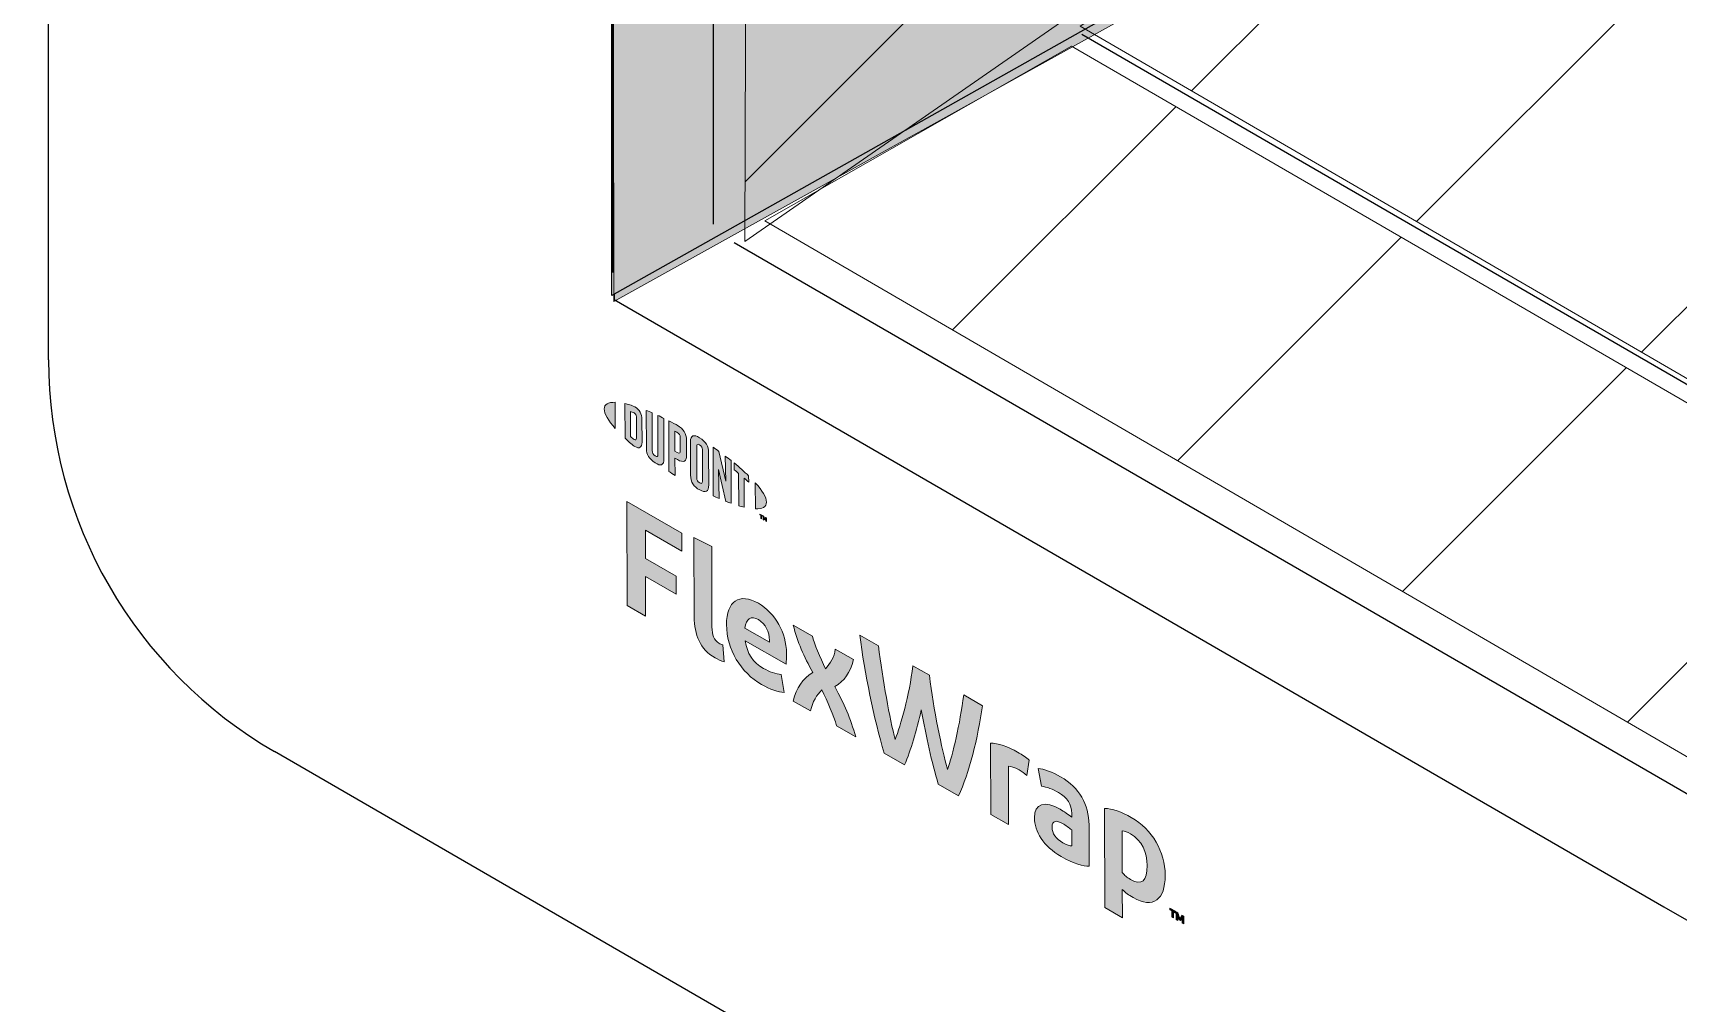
# Model space of a CAD drawing. Extents: x -1279 to 5791, y -3809 to 1769.
# Drawn here: x -690.7 to -625.3, y -2844.6 to -2806 of the extents above; entities that cross this region are included whole.
import ezdxf

# ---------------------------------------------------------------- set-up
doc = ezdxf.new("R2010")
doc.units = 0
doc.header["$MEASUREMENT"] = 0
for name, color, linetype, lineweight in [('G-ANNO-TTLB', 7, 'Continuous', 0), ('Layer 12', 7, 'Continuous', 0), ('TYVEK', 7, 'Continuous', 0)]:
    doc.layers.add(name, color=color, linetype=linetype, lineweight=lineweight)
pattern_1 = [(45, (0, 0), (-7.071067, 7.07107), [])]

# ---------------------------------------------------------------- blocks, each defined once
blk = doc.blocks.new('Block_257')
at = {"layer": 'TYVEK', "true_color": 0x003b71, "transparency": 33554687}
h = blk.add_hatch(color=156, dxfattribs=at)
h.dxf.hatch_style = 2
edge = h.paths.add_edge_path()
edge.add_spline(control_points=[(-667.049, -2828.815), (-667.049, -2828.815), (-667.059, -2824.674), (-667.059, -2824.674), (-667.059, -2824.674), (-664.874, -2825.929), (-664.874, -2825.929), (-664.874, -2825.929), (-664.872, -2826.65), (-664.872, -2826.65), (-664.872, -2826.65), (-666.324, -2825.817), (-666.324, -2825.817), (-666.324, -2825.817), (-666.321, -2826.941), (-666.321, -2826.941), (-666.321, -2826.941), (-665.1, -2827.642), (-665.1, -2827.642), (-665.1, -2827.642), (-665.099, -2828.364), (-665.099, -2828.364), (-665.099, -2828.364), (-666.319, -2827.663), (-666.319, -2827.663), (-666.319, -2827.663), (-666.316, -2829.236), (-666.316, -2829.236), (-666.316, -2829.236), (-667.049, -2828.815), (-667.049, -2828.815)], knot_values=[0, 0, 0, 0, 1, 1, 1, 2, 2, 2, 3, 3, 3, 4, 4, 4, 5, 5, 5, 6, 6, 6, 7, 7, 7, 8, 8, 8, 9, 9, 9, 10, 10, 10, 10], degree=3, periodic=0)
h = blk.add_hatch(color=156, dxfattribs=at)
h.dxf.hatch_style = 2
edge = h.paths.add_edge_path()
edge.add_spline(control_points=[(-663.676, -2829.659), (-663.676, -2829.978), (-663.603, -2830.191), (-663.398, -2830.309), (-663.347, -2830.338), (-663.295, -2830.362), (-663.249, -2830.376), (-663.249, -2830.376), (-663.196, -2831.051), (-663.196, -2831.051), (-663.294, -2831.018), (-663.453, -2830.951), (-663.555, -2830.892), (-664.145, -2830.553), (-664.383, -2829.974), (-664.384, -2829.264), (-664.384, -2829.264), (-664.392, -2826.105), (-664.392, -2826.105), (-664.392, -2826.105), (-663.684, -2826.464), (-663.684, -2826.464), (-663.684, -2826.464), (-663.676, -2829.659), (-663.676, -2829.659)], knot_values=[0, 0, 0, 0, 1, 1, 1, 2, 2, 2, 3, 3, 3, 4, 4, 4, 5, 5, 5, 6, 6, 6, 7, 7, 7, 8, 8, 8, 8], degree=3, periodic=0)
h = blk.add_hatch(color=156, dxfattribs=at)
h.dxf.hatch_style = 2
edge = h.paths.add_edge_path()
edge.add_spline(control_points=[(-662.365, -2829.709), (-662.365, -2829.709), (-661.39, -2830.268), (-661.39, -2830.268), (-661.39, -2830.268), (-661.39, -2830.197), (-661.39, -2830.197), (-661.391, -2829.866), (-661.545, -2829.535), (-661.828, -2829.373), (-662.125, -2829.202), (-662.32, -2829.333), (-662.365, -2829.709)], knot_values=[0, 0, 0, 0, 1, 1, 1, 2, 2, 2, 3, 3, 3, 4, 4, 4, 4], degree=3, periodic=0)
edge = h.paths.add_edge_path()
edge.add_spline(control_points=[(-660.806, -2832.269), (-661.032, -2832.258), (-661.365, -2832.149), (-661.703, -2831.955), (-662.529, -2831.481), (-663.095, -2830.553), (-663.098, -2829.571), (-663.1, -2828.631), (-662.583, -2828.289), (-661.829, -2828.722), (-661.157, -2829.108), (-660.715, -2829.912), (-660.713, -2830.704), (-660.712, -2830.882), (-660.722, -2831.03), (-660.732, -2831.142), (-660.732, -2831.142), (-662.353, -2830.211), (-662.353, -2830.211), (-662.285, -2830.723), (-662.044, -2831.074), (-661.633, -2831.31), (-661.382, -2831.454), (-661.141, -2831.528), (-660.921, -2831.548), (-660.921, -2831.548), (-660.806, -2832.269), (-660.806, -2832.269)], knot_values=[0, 0, 0, 0, 1, 1, 1, 2, 2, 2, 3, 3, 3, 4, 4, 4, 5, 5, 5, 6, 6, 6, 7, 7, 7, 8, 8, 8, 9, 9, 9, 9], degree=3, periodic=0)
h = blk.add_hatch(color=156, dxfattribs=at)
h.dxf.hatch_style = 2
edge = h.paths.add_edge_path()
edge.add_spline(control_points=[(-659.666, -2831.471), (-660.011, -2830.836), (-660.283, -2830.271), (-660.444, -2829.589), (-660.444, -2829.589), (-659.68, -2830.027), (-659.68, -2830.027), (-659.612, -2830.332), (-659.385, -2830.864), (-659.159, -2831.33), (-658.97, -2831.114), (-658.807, -2830.859), (-658.771, -2830.549), (-658.771, -2830.549), (-658.053, -2830.961), (-658.053, -2830.961), (-658.185, -2831.5), (-658.41, -2831.802), (-658.793, -2832.037), (-658.423, -2832.728), (-658.171, -2833.286), (-657.959, -2834.034), (-657.959, -2834.034), (-658.723, -2833.595), (-658.723, -2833.595), (-658.832, -2833.202), (-659.089, -2832.611), (-659.305, -2832.162), (-659.5, -2832.375), (-659.683, -2832.624), (-659.754, -2833.003), (-659.754, -2833.003), (-660.442, -2832.608), (-660.442, -2832.608), (-660.315, -2832.067), (-660.075, -2831.732), (-659.666, -2831.471)], knot_values=[0, 0, 0, 0, 1, 1, 1, 2, 2, 2, 3, 3, 3, 4, 4, 4, 5, 5, 5, 6, 6, 6, 7, 7, 7, 8, 8, 8, 9, 9, 9, 10, 10, 10, 11, 11, 11, 12, 12, 12, 12], degree=3, periodic=0)
h = blk.add_hatch(color=156, dxfattribs=at)
h.dxf.hatch_style = 2
edge = h.paths.add_edge_path()
edge.add_spline(control_points=[(-653.665, -2832.364), (-653.665, -2832.364), (-652.916, -2832.794), (-652.916, -2832.794), (-653.107, -2834.061), (-653.442, -2835.493), (-653.875, -2836.378), (-653.875, -2836.378), (-654.68, -2835.916), (-654.68, -2835.916), (-654.934, -2835.032), (-655.162, -2834.033), (-655.354, -2832.954), (-655.546, -2833.812), (-655.765, -2834.555), (-656.019, -2835.147), (-656.019, -2835.147), (-656.825, -2834.685), (-656.825, -2834.685), (-657.238, -2833.313), (-657.606, -2831.478), (-657.799, -2829.99), (-657.799, -2829.99), (-657.056, -2830.417), (-657.056, -2830.417), (-656.894, -2831.757), (-656.603, -2833.324), (-656.391, -2834.137), (-656.172, -2833.571), (-655.831, -2832.408), (-655.686, -2831.204), (-655.686, -2831.204), (-655.029, -2831.581), (-655.029, -2831.581), (-654.872, -2832.959), (-654.535, -2834.511), (-654.308, -2835.332), (-654.104, -2834.758), (-653.815, -2833.524), (-653.665, -2832.364)], knot_values=[0, 0, 0, 0, 1, 1, 1, 2, 2, 2, 3, 3, 3, 4, 4, 4, 5, 5, 5, 6, 6, 6, 7, 7, 7, 8, 8, 8, 9, 9, 9, 10, 10, 10, 11, 11, 11, 12, 12, 12, 13, 13, 13, 13], degree=3, periodic=0)
h = blk.add_hatch(color=156, dxfattribs=at)
h.dxf.hatch_style = 2
edge = h.paths.add_edge_path()
edge.add_spline(control_points=[(-651.523, -2834.639), (-651.338, -2834.745), (-651.164, -2834.869), (-651.061, -2834.958), (-651.061, -2834.958), (-651.162, -2835.567), (-651.162, -2835.567), (-651.249, -2835.482), (-651.357, -2835.408), (-651.465, -2835.346), (-651.654, -2835.237), (-651.783, -2835.205), (-651.89, -2835.202), (-651.89, -2835.202), (-651.885, -2837.521), (-651.885, -2837.521), (-651.885, -2837.521), (-652.592, -2837.115), (-652.592, -2837.115), (-652.592, -2837.115), (-652.599, -2834.281), (-652.599, -2834.281), (-652.323, -2834.28), (-651.892, -2834.427), (-651.523, -2834.639)], knot_values=[0, 0, 0, 0, 1, 1, 1, 2, 2, 2, 3, 3, 3, 4, 4, 4, 5, 5, 5, 6, 6, 6, 7, 7, 7, 8, 8, 8, 8], degree=3, periodic=0)
h = blk.add_hatch(color=156, dxfattribs=at)
h.dxf.hatch_style = 2
edge = h.paths.add_edge_path()
edge.add_spline(control_points=[(-649.367, -2838.37), (-649.367, -2838.37), (-649.369, -2837.737), (-649.369, -2837.737), (-649.487, -2837.64), (-649.61, -2837.551), (-649.733, -2837.48), (-649.969, -2837.345), (-650.153, -2837.345), (-650.153, -2837.623), (-650.152, -2837.872), (-649.998, -2838.09), (-649.726, -2838.246), (-649.572, -2838.335), (-649.444, -2838.373), (-649.367, -2838.37)], knot_values=[0, 0, 0, 0, 1, 1, 1, 2, 2, 2, 3, 3, 3, 4, 4, 4, 5, 5, 5, 5], degree=3, periodic=0)
edge = h.paths.add_edge_path()
edge.add_spline(control_points=[(-649.796, -2838.791), (-650.499, -2838.387), (-650.854, -2837.788), (-650.855, -2837.255), (-650.857, -2836.67), (-650.442, -2836.565), (-649.827, -2836.913), (-649.683, -2836.995), (-649.498, -2837.125), (-649.37, -2837.222), (-649.37, -2837.222), (-649.37, -2837.08), (-649.37, -2837.08), (-649.371, -2836.719), (-649.551, -2836.445), (-649.895, -2836.247), (-650.12, -2836.118), (-650.361, -2836.021), (-650.572, -2836.001), (-650.572, -2836.001), (-650.701, -2835.288), (-650.701, -2835.288), (-650.481, -2835.308), (-650.127, -2835.441), (-649.814, -2835.62), (-649.06, -2836.053), (-648.685, -2836.73), (-648.683, -2837.528), (-648.683, -2837.528), (-648.679, -2839.173), (-648.679, -2839.173), (-648.889, -2839.176), (-649.283, -2839.085), (-649.796, -2838.791)], knot_values=[0, 0, 0, 0, 1, 1, 1, 2, 2, 2, 3, 3, 3, 4, 4, 4, 5, 5, 5, 6, 6, 6, 7, 7, 7, 8, 8, 8, 9, 9, 9, 10, 10, 10, 11, 11, 11, 11], degree=3, periodic=0)
h = blk.add_hatch(color=156, dxfattribs=at)
h.dxf.hatch_style = 2
edge = h.paths.add_edge_path()
edge.add_spline(control_points=[(-647.033, -2839.704), (-646.581, -2839.963), (-646.372, -2839.764), (-646.373, -2839.155), (-646.375, -2838.623), (-646.57, -2838.156), (-647.037, -2837.888), (-647.165, -2837.814), (-647.258, -2837.791), (-647.365, -2837.776), (-647.365, -2837.776), (-647.361, -2839.433), (-647.361, -2839.433), (-647.264, -2839.536), (-647.182, -2839.619), (-647.033, -2839.704)], knot_values=[0, 0, 0, 0, 1, 1, 1, 2, 2, 2, 3, 3, 3, 4, 4, 4, 5, 5, 5, 5], degree=3, periodic=0)
edge = h.paths.add_edge_path()
edge.add_spline(control_points=[(-646.929, -2840.425), (-647.108, -2840.322), (-647.231, -2840.228), (-647.36, -2840.101), (-647.36, -2840.101), (-647.357, -2841.225), (-647.357, -2841.225), (-647.357, -2841.225), (-648.06, -2840.822), (-648.06, -2840.822), (-648.06, -2840.822), (-648.069, -2836.876), (-648.069, -2836.876), (-647.777, -2836.89), (-647.367, -2837.025), (-647.003, -2837.234), (-646.162, -2837.717), (-645.657, -2838.597), (-645.655, -2839.544), (-645.653, -2840.514), (-646.128, -2840.885), (-646.929, -2840.425)], knot_values=[0, 0, 0, 0, 1, 1, 1, 2, 2, 2, 3, 3, 3, 4, 4, 4, 5, 5, 5, 6, 6, 6, 7, 7, 7, 7], degree=3, periodic=0)
h = blk.add_hatch(color=156, dxfattribs=at)
h.dxf.hatch_style = 2
edge = h.paths.add_edge_path()
edge.add_spline(control_points=[(-645.147, -2841.03), (-645.121, -2841.118), (-645.096, -2841.184), (-645.065, -2841.255), (-645.035, -2841.219), (-645.013, -2841.179), (-644.988, -2841.122), (-644.988, -2841.122), (-644.914, -2841.164), (-644.914, -2841.164), (-644.914, -2841.164), (-644.914, -2841.47), (-644.914, -2841.47), (-644.914, -2841.47), (-644.978, -2841.433), (-644.978, -2841.433), (-644.978, -2841.433), (-644.978, -2841.292), (-644.978, -2841.292), (-644.978, -2841.292), (-644.975, -2841.246), (-644.975, -2841.246), (-644.996, -2841.28), (-645.02, -2841.314), (-645.042, -2841.341), (-645.042, -2841.341), (-645.091, -2841.312), (-645.091, -2841.312), (-645.113, -2841.26), (-645.138, -2841.197), (-645.159, -2841.138), (-645.159, -2841.138), (-645.156, -2841.19), (-645.156, -2841.19), (-645.156, -2841.19), (-645.156, -2841.331), (-645.156, -2841.331), (-645.156, -2841.331), (-645.22, -2841.294), (-645.22, -2841.294), (-645.22, -2841.294), (-645.221, -2840.988), (-645.221, -2840.988), (-645.221, -2840.988), (-645.147, -2841.03), (-645.147, -2841.03)], knot_values=[0, 0, 0, 0, 1, 1, 1, 2, 2, 2, 3, 3, 3, 4, 4, 4, 5, 5, 5, 6, 6, 6, 7, 7, 7, 8, 8, 8, 9, 9, 9, 10, 10, 10, 11, 11, 11, 12, 12, 12, 13, 13, 13, 14, 14, 14, 15, 15, 15, 15], degree=3, periodic=0)
edge = h.paths.add_edge_path()
edge.add_spline(control_points=[(-645.393, -2840.957), (-645.393, -2840.957), (-645.464, -2840.916), (-645.464, -2840.916), (-645.464, -2840.916), (-645.465, -2840.848), (-645.465, -2840.848), (-645.465, -2840.848), (-645.25, -2840.971), (-645.25, -2840.971), (-645.25, -2840.971), (-645.25, -2841.039), (-645.25, -2841.039), (-645.25, -2841.039), (-645.322, -2840.998), (-645.322, -2840.998), (-645.322, -2840.998), (-645.321, -2841.236), (-645.321, -2841.236), (-645.321, -2841.236), (-645.392, -2841.195), (-645.392, -2841.195), (-645.392, -2841.195), (-645.393, -2840.957), (-645.393, -2840.957)], knot_values=[0, 0, 0, 0, 1, 1, 1, 2, 2, 2, 3, 3, 3, 4, 4, 4, 5, 5, 5, 6, 6, 6, 7, 7, 7, 8, 8, 8, 8], degree=3, periodic=0)
at = {"layer": 'TYVEK'}
for points, knots in [([(-667.049, -2828.815), (-667.049, -2828.815), (-667.059, -2824.674), (-667.059, -2824.674), (-667.059, -2824.674), (-664.874, -2825.929), (-664.874, -2825.929), (-664.874, -2825.929), (-664.872, -2826.65), (-664.872, -2826.65), (-664.872, -2826.65), (-666.324, -2825.817), (-666.324, -2825.817), (-666.324, -2825.817), (-666.321, -2826.941), (-666.321, -2826.941), (-666.321, -2826.941), (-665.1, -2827.642), (-665.1, -2827.642), (-665.1, -2827.642), (-665.099, -2828.364), (-665.099, -2828.364), (-665.099, -2828.364), (-666.319, -2827.663), (-666.319, -2827.663), (-666.319, -2827.663), (-666.316, -2829.236), (-666.316, -2829.236), (-666.316, -2829.236), (-667.049, -2828.815), (-667.049, -2828.815)], [0, 0, 0, 0, 1, 1, 1, 2, 2, 2, 3, 3, 3, 4, 4, 4, 5, 5, 5, 6, 6, 6, 7, 7, 7, 8, 8, 8, 9, 9, 9, 10, 10, 10, 10]), ([(-663.676, -2829.659), (-663.676, -2829.978), (-663.603, -2830.191), (-663.398, -2830.309), (-663.347, -2830.338), (-663.295, -2830.362), (-663.249, -2830.376), (-663.249, -2830.376), (-663.196, -2831.051), (-663.196, -2831.051), (-663.294, -2831.018), (-663.453, -2830.951), (-663.555, -2830.892), (-664.145, -2830.553), (-664.383, -2829.974), (-664.384, -2829.264), (-664.384, -2829.264), (-664.392, -2826.105), (-664.392, -2826.105), (-664.392, -2826.105), (-663.684, -2826.464), (-663.684, -2826.464), (-663.684, -2826.464), (-663.676, -2829.659), (-663.676, -2829.659)], [0, 0, 0, 0, 1, 1, 1, 2, 2, 2, 3, 3, 3, 4, 4, 4, 5, 5, 5, 6, 6, 6, 7, 7, 7, 8, 8, 8, 8]), ([(-660.806, -2832.269), (-661.032, -2832.258), (-661.365, -2832.149), (-661.703, -2831.955), (-662.529, -2831.481), (-663.095, -2830.553), (-663.098, -2829.571), (-663.1, -2828.631), (-662.583, -2828.289), (-661.829, -2828.722), (-661.157, -2829.108), (-660.715, -2829.912), (-660.713, -2830.704), (-660.712, -2830.882), (-660.722, -2831.03), (-660.732, -2831.142), (-660.732, -2831.142), (-662.353, -2830.211), (-662.353, -2830.211), (-662.285, -2830.723), (-662.044, -2831.074), (-661.633, -2831.31), (-661.382, -2831.454), (-661.141, -2831.528), (-660.921, -2831.548), (-660.921, -2831.548), (-660.806, -2832.269), (-660.806, -2832.269)], [0, 0, 0, 0, 1, 1, 1, 2, 2, 2, 3, 3, 3, 4, 4, 4, 5, 5, 5, 6, 6, 6, 7, 7, 7, 8, 8, 8, 9, 9, 9, 9]), ([(-662.365, -2829.709), (-662.365, -2829.709), (-661.39, -2830.268), (-661.39, -2830.268), (-661.39, -2830.268), (-661.39, -2830.197), (-661.39, -2830.197), (-661.391, -2829.866), (-661.545, -2829.535), (-661.828, -2829.373), (-662.125, -2829.202), (-662.32, -2829.333), (-662.365, -2829.709)], [0, 0, 0, 0, 1, 1, 1, 2, 2, 2, 3, 3, 3, 4, 4, 4, 4]), ([(-659.666, -2831.471), (-660.011, -2830.836), (-660.283, -2830.271), (-660.444, -2829.589), (-660.444, -2829.589), (-659.68, -2830.027), (-659.68, -2830.027), (-659.612, -2830.332), (-659.385, -2830.864), (-659.159, -2831.33), (-658.97, -2831.114), (-658.807, -2830.859), (-658.771, -2830.549), (-658.771, -2830.549), (-658.053, -2830.961), (-658.053, -2830.961), (-658.185, -2831.5), (-658.41, -2831.802), (-658.793, -2832.037), (-658.423, -2832.728), (-658.171, -2833.286), (-657.959, -2834.034), (-657.959, -2834.034), (-658.723, -2833.595), (-658.723, -2833.595), (-658.832, -2833.202), (-659.089, -2832.611), (-659.305, -2832.162), (-659.5, -2832.375), (-659.683, -2832.624), (-659.754, -2833.003), (-659.754, -2833.003), (-660.442, -2832.608), (-660.442, -2832.608), (-660.315, -2832.067), (-660.075, -2831.732), (-659.666, -2831.471)], [0, 0, 0, 0, 1, 1, 1, 2, 2, 2, 3, 3, 3, 4, 4, 4, 5, 5, 5, 6, 6, 6, 7, 7, 7, 8, 8, 8, 9, 9, 9, 10, 10, 10, 11, 11, 11, 12, 12, 12, 12]), ([(-653.665, -2832.364), (-653.665, -2832.364), (-652.916, -2832.794), (-652.916, -2832.794), (-653.107, -2834.061), (-653.442, -2835.493), (-653.875, -2836.378), (-653.875, -2836.378), (-654.68, -2835.916), (-654.68, -2835.916), (-654.934, -2835.032), (-655.162, -2834.033), (-655.354, -2832.954), (-655.546, -2833.812), (-655.765, -2834.555), (-656.019, -2835.147), (-656.019, -2835.147), (-656.825, -2834.685), (-656.825, -2834.685), (-657.238, -2833.313), (-657.606, -2831.478), (-657.799, -2829.99), (-657.799, -2829.99), (-657.056, -2830.417), (-657.056, -2830.417), (-656.894, -2831.757), (-656.603, -2833.324), (-656.391, -2834.137), (-656.172, -2833.571), (-655.831, -2832.408), (-655.686, -2831.204), (-655.686, -2831.204), (-655.029, -2831.581), (-655.029, -2831.581), (-654.872, -2832.959), (-654.535, -2834.511), (-654.308, -2835.332), (-654.104, -2834.758), (-653.815, -2833.524), (-653.665, -2832.364)], [0, 0, 0, 0, 1, 1, 1, 2, 2, 2, 3, 3, 3, 4, 4, 4, 5, 5, 5, 6, 6, 6, 7, 7, 7, 8, 8, 8, 9, 9, 9, 10, 10, 10, 11, 11, 11, 12, 12, 12, 13, 13, 13, 13]), ([(-651.523, -2834.639), (-651.338, -2834.745), (-651.164, -2834.869), (-651.061, -2834.958), (-651.061, -2834.958), (-651.162, -2835.567), (-651.162, -2835.567), (-651.249, -2835.482), (-651.357, -2835.408), (-651.465, -2835.346), (-651.654, -2835.237), (-651.783, -2835.205), (-651.89, -2835.202), (-651.89, -2835.202), (-651.885, -2837.521), (-651.885, -2837.521), (-651.885, -2837.521), (-652.592, -2837.115), (-652.592, -2837.115), (-652.592, -2837.115), (-652.599, -2834.281), (-652.599, -2834.281), (-652.323, -2834.28), (-651.892, -2834.427), (-651.523, -2834.639)], [0, 0, 0, 0, 1, 1, 1, 2, 2, 2, 3, 3, 3, 4, 4, 4, 5, 5, 5, 6, 6, 6, 7, 7, 7, 8, 8, 8, 8]), ([(-649.796, -2838.791), (-650.499, -2838.387), (-650.854, -2837.788), (-650.855, -2837.255), (-650.857, -2836.67), (-650.442, -2836.565), (-649.827, -2836.913), (-649.683, -2836.995), (-649.498, -2837.125), (-649.37, -2837.222), (-649.37, -2837.222), (-649.37, -2837.08), (-649.37, -2837.08), (-649.371, -2836.719), (-649.551, -2836.445), (-649.895, -2836.247), (-650.12, -2836.118), (-650.361, -2836.021), (-650.572, -2836.001), (-650.572, -2836.001), (-650.701, -2835.288), (-650.701, -2835.288), (-650.481, -2835.308), (-650.127, -2835.441), (-649.814, -2835.62), (-649.06, -2836.053), (-648.685, -2836.73), (-648.683, -2837.528), (-648.683, -2837.528), (-648.679, -2839.173), (-648.679, -2839.173), (-648.889, -2839.176), (-649.283, -2839.085), (-649.796, -2838.791)], [0, 0, 0, 0, 1, 1, 1, 2, 2, 2, 3, 3, 3, 4, 4, 4, 5, 5, 5, 6, 6, 6, 7, 7, 7, 8, 8, 8, 9, 9, 9, 10, 10, 10, 11, 11, 11, 11]), ([(-646.929, -2840.425), (-647.108, -2840.322), (-647.231, -2840.228), (-647.36, -2840.101), (-647.36, -2840.101), (-647.357, -2841.225), (-647.357, -2841.225), (-647.357, -2841.225), (-648.06, -2840.822), (-648.06, -2840.822), (-648.06, -2840.822), (-648.069, -2836.876), (-648.069, -2836.876), (-647.777, -2836.89), (-647.367, -2837.025), (-647.003, -2837.234), (-646.162, -2837.717), (-645.657, -2838.597), (-645.655, -2839.544), (-645.653, -2840.514), (-646.128, -2840.885), (-646.929, -2840.425)], [0, 0, 0, 0, 1, 1, 1, 2, 2, 2, 3, 3, 3, 4, 4, 4, 5, 5, 5, 6, 6, 6, 7, 7, 7, 7]), ([(-649.367, -2838.37), (-649.367, -2838.37), (-649.369, -2837.737), (-649.369, -2837.737), (-649.487, -2837.64), (-649.61, -2837.551), (-649.733, -2837.48), (-649.969, -2837.345), (-650.153, -2837.345), (-650.153, -2837.623), (-650.152, -2837.872), (-649.998, -2838.09), (-649.726, -2838.246), (-649.572, -2838.335), (-649.444, -2838.373), (-649.367, -2838.37)], [0, 0, 0, 0, 1, 1, 1, 2, 2, 2, 3, 3, 3, 4, 4, 4, 5, 5, 5, 5]), ([(-647.033, -2839.704), (-646.581, -2839.963), (-646.372, -2839.764), (-646.373, -2839.155), (-646.375, -2838.623), (-646.57, -2838.156), (-647.037, -2837.888), (-647.165, -2837.814), (-647.258, -2837.791), (-647.365, -2837.776), (-647.365, -2837.776), (-647.361, -2839.433), (-647.361, -2839.433), (-647.264, -2839.536), (-647.182, -2839.619), (-647.033, -2839.704)], [0, 0, 0, 0, 1, 1, 1, 2, 2, 2, 3, 3, 3, 4, 4, 4, 5, 5, 5, 5]), ([(-645.393, -2840.957), (-645.393, -2840.957), (-645.464, -2840.916), (-645.464, -2840.916), (-645.464, -2840.916), (-645.465, -2840.848), (-645.465, -2840.848), (-645.465, -2840.848), (-645.25, -2840.971), (-645.25, -2840.971), (-645.25, -2840.971), (-645.25, -2841.039), (-645.25, -2841.039), (-645.25, -2841.039), (-645.322, -2840.998), (-645.322, -2840.998), (-645.322, -2840.998), (-645.321, -2841.236), (-645.321, -2841.236), (-645.321, -2841.236), (-645.392, -2841.195), (-645.392, -2841.195), (-645.392, -2841.195), (-645.393, -2840.957), (-645.393, -2840.957)], [0, 0, 0, 0, 1, 1, 1, 2, 2, 2, 3, 3, 3, 4, 4, 4, 5, 5, 5, 6, 6, 6, 7, 7, 7, 8, 8, 8, 8]), ([(-645.147, -2841.03), (-645.121, -2841.118), (-645.096, -2841.184), (-645.065, -2841.255), (-645.035, -2841.219), (-645.013, -2841.179), (-644.988, -2841.122), (-644.988, -2841.122), (-644.914, -2841.164), (-644.914, -2841.164), (-644.914, -2841.164), (-644.914, -2841.47), (-644.914, -2841.47), (-644.914, -2841.47), (-644.978, -2841.433), (-644.978, -2841.433), (-644.978, -2841.433), (-644.978, -2841.292), (-644.978, -2841.292), (-644.978, -2841.292), (-644.975, -2841.246), (-644.975, -2841.246), (-644.996, -2841.28), (-645.02, -2841.314), (-645.042, -2841.341), (-645.042, -2841.341), (-645.091, -2841.312), (-645.091, -2841.312), (-645.113, -2841.26), (-645.138, -2841.197), (-645.159, -2841.138), (-645.159, -2841.138), (-645.156, -2841.19), (-645.156, -2841.19), (-645.156, -2841.19), (-645.156, -2841.331), (-645.156, -2841.331), (-645.156, -2841.331), (-645.22, -2841.294), (-645.22, -2841.294), (-645.22, -2841.294), (-645.221, -2840.988), (-645.221, -2840.988), (-645.221, -2840.988), (-645.147, -2841.03), (-645.147, -2841.03)], [0, 0, 0, 0, 1, 1, 1, 2, 2, 2, 3, 3, 3, 4, 4, 4, 5, 5, 5, 6, 6, 6, 7, 7, 7, 8, 8, 8, 9, 9, 9, 10, 10, 10, 11, 11, 11, 12, 12, 12, 13, 13, 13, 14, 14, 14, 15, 15, 15, 15])]:
    blk.add_open_spline(points, degree=3, knots=knots, dxfattribs=at)
blk = doc.blocks.new('Block_258')
at = {"layer": 'TYVEK', "true_color": 0x003b71, "transparency": 33554687}
h = blk.add_hatch(color=156, dxfattribs=at)
h.dxf.hatch_style = 2
edge = h.paths.add_edge_path()
edge.add_spline(control_points=[(-667.962, -2820.996), (-667.961, -2821.186), (-667.801, -2821.457), (-667.521, -2821.77), (-667.521, -2821.77), (-667.523, -2820.731), (-667.523, -2820.731), (-667.802, -2820.722), (-667.962, -2820.807), (-667.962, -2820.996)], knot_values=[0, 0, 0, 0, 1, 1, 1, 2, 2, 2, 3, 3, 3, 3], degree=3, periodic=0)
h = blk.add_hatch(color=156, dxfattribs=at)
h.dxf.hatch_style = 2
edge = h.paths.add_edge_path()
edge.add_spline(control_points=[(-666.68, -2822.156), (-666.68, -2822.235), (-666.722, -2822.238), (-666.771, -2822.21), (-666.81, -2822.187), (-666.87, -2822.137), (-666.918, -2822.094), (-666.918, -2822.094), (-666.921, -2821.1), (-666.921, -2821.1), (-666.872, -2821.113), (-666.813, -2821.131), (-666.774, -2821.153), (-666.724, -2821.182), (-666.683, -2821.232), (-666.683, -2821.312), (-666.683, -2821.312), (-666.68, -2822.156), (-666.68, -2822.156)], knot_values=[0, 0, 0, 0, 1, 1, 1, 2, 2, 2, 3, 3, 3, 4, 4, 4, 5, 5, 5, 6, 6, 6, 6], degree=3, periodic=0)
edge = h.paths.add_edge_path()
edge.add_spline(control_points=[(-666.742, -2820.912), (-666.82, -2820.867), (-666.933, -2820.829), (-667.136, -2820.784), (-667.136, -2820.784), (-667.133, -2822.162), (-667.133, -2822.162), (-666.954, -2822.328), (-666.816, -2822.443), (-666.738, -2822.488), (-666.558, -2822.592), (-666.457, -2822.523), (-666.458, -2822.319), (-666.458, -2822.319), (-666.46, -2821.404), (-666.46, -2821.404), (-666.46, -2821.2), (-666.562, -2821.015), (-666.742, -2820.912)], knot_values=[0, 0, 0, 0, 1, 1, 1, 2, 2, 2, 3, 3, 3, 4, 4, 4, 5, 5, 5, 6, 6, 6, 6], degree=3, periodic=0)
h = blk.add_hatch(color=156, dxfattribs=at)
h.dxf.hatch_style = 2
edge = h.paths.add_edge_path()
edge.add_spline(control_points=[(-665.83, -2822.805), (-665.83, -2822.885), (-665.853, -2822.922), (-665.94, -2822.86), (-666.024, -2822.8), (-666.047, -2822.745), (-666.048, -2822.651), (-666.048, -2822.651), (-666.051, -2821.151), (-666.051, -2821.151), (-666.108, -2821.126), (-666.233, -2821.074), (-666.287, -2821.052), (-666.287, -2821.052), (-666.283, -2822.569), (-666.283, -2822.569), (-666.283, -2822.811), (-666.18, -2822.964), (-665.939, -2823.134), (-665.718, -2823.29), (-665.583, -2823.239), (-665.584, -2822.97), (-665.584, -2822.97), (-665.588, -2821.368), (-665.588, -2821.368), (-665.634, -2821.344), (-665.785, -2821.272), (-665.834, -2821.25), (-665.834, -2821.25), (-665.83, -2822.805), (-665.83, -2822.805)], knot_values=[0, 0, 0, 0, 1, 1, 1, 2, 2, 2, 3, 3, 3, 4, 4, 4, 5, 5, 5, 6, 6, 6, 7, 7, 7, 8, 8, 8, 9, 9, 9, 10, 10, 10, 10], degree=3, periodic=0)
h = blk.add_hatch(color=156, dxfattribs=at)
h.dxf.hatch_style = 2
edge = h.paths.add_edge_path()
edge.add_spline(control_points=[(-664.935, -2822.661), (-664.935, -2822.748), (-664.961, -2822.777), (-665.061, -2822.72), (-665.061, -2822.72), (-665.147, -2822.67), (-665.147, -2822.67), (-665.147, -2822.67), (-665.149, -2821.874), (-665.149, -2821.874), (-665.111, -2821.894), (-665.09, -2821.905), (-665.067, -2821.918), (-664.959, -2821.98), (-664.937, -2822.04), (-664.936, -2822.129), (-664.936, -2822.129), (-664.935, -2822.661), (-664.935, -2822.661)], knot_values=[0, 0, 0, 0, 1, 1, 1, 2, 2, 2, 3, 3, 3, 4, 4, 4, 5, 5, 5, 6, 6, 6, 6], degree=3, periodic=0)
edge = h.paths.add_edge_path()
edge.add_spline(control_points=[(-665.054, -2821.645), (-665.096, -2821.62), (-665.252, -2821.537), (-665.396, -2821.464), (-665.396, -2821.464), (-665.391, -2823.483), (-665.391, -2823.483), (-665.342, -2823.513), (-665.214, -2823.595), (-665.145, -2823.636), (-665.145, -2823.636), (-665.147, -2822.951), (-665.147, -2822.951), (-665.147, -2822.951), (-665.05, -2823.006), (-665.05, -2823.006), (-664.793, -2823.153), (-664.686, -2823.081), (-664.687, -2822.825), (-664.687, -2822.825), (-664.688, -2822.23), (-664.688, -2822.23), (-664.689, -2821.979), (-664.809, -2821.785), (-665.054, -2821.645)], knot_values=[0, 0, 0, 0, 1, 1, 1, 2, 2, 2, 3, 3, 3, 4, 4, 4, 5, 5, 5, 6, 6, 6, 7, 7, 7, 8, 8, 8, 8], degree=3, periodic=0)
h = blk.add_hatch(color=156, dxfattribs=at)
h.dxf.hatch_style = 2
edge = h.paths.add_edge_path()
edge.add_spline(control_points=[(-664.055, -2823.87), (-664.055, -2823.95), (-664.078, -2823.978), (-664.165, -2823.931), (-664.254, -2823.883), (-664.279, -2823.824), (-664.279, -2823.742), (-664.279, -2823.742), (-664.282, -2822.483), (-664.282, -2822.483), (-664.282, -2822.401), (-664.258, -2822.369), (-664.169, -2822.423), (-664.081, -2822.476), (-664.058, -2822.532), (-664.058, -2822.612), (-664.058, -2822.612), (-664.055, -2823.87), (-664.055, -2823.87)], knot_values=[0, 0, 0, 0, 1, 1, 1, 2, 2, 2, 3, 3, 3, 4, 4, 4, 5, 5, 5, 6, 6, 6, 6], degree=3, periodic=0)
edge = h.paths.add_edge_path()
edge.add_spline(control_points=[(-664.169, -2822.141), (-664.397, -2821.998), (-664.533, -2822.036), (-664.532, -2822.302), (-664.532, -2822.302), (-664.529, -2823.622), (-664.529, -2823.622), (-664.528, -2823.902), (-664.405, -2824.088), (-664.164, -2824.215), (-663.929, -2824.338), (-663.806, -2824.305), (-663.807, -2824.007), (-663.807, -2824.007), (-663.81, -2822.747), (-663.81, -2822.747), (-663.81, -2822.462), (-663.922, -2822.297), (-664.169, -2822.141)], knot_values=[0, 0, 0, 0, 1, 1, 1, 2, 2, 2, 3, 3, 3, 4, 4, 4, 5, 5, 5, 6, 6, 6, 6], degree=3, periodic=0)
h = blk.add_hatch(color=156, dxfattribs=at)
h.dxf.hatch_style = 2
edge = h.paths.add_edge_path()
edge.add_spline(control_points=[(-663.125, -2823.863), (-663.125, -2823.863), (-663.401, -2822.68), (-663.401, -2822.68), (-663.475, -2822.627), (-663.565, -2822.564), (-663.634, -2822.516), (-663.634, -2822.516), (-663.629, -2824.453), (-663.629, -2824.453), (-663.58, -2824.476), (-663.457, -2824.531), (-663.393, -2824.558), (-663.393, -2824.558), (-663.415, -2823.406), (-663.415, -2823.406), (-663.415, -2823.406), (-663.123, -2824.668), (-663.123, -2824.668), (-663.062, -2824.692), (-662.972, -2824.726), (-662.914, -2824.746), (-662.914, -2824.746), (-662.918, -2823.045), (-662.918, -2823.045), (-662.979, -2822.995), (-663.091, -2822.91), (-663.145, -2822.869), (-663.145, -2822.869), (-663.125, -2823.863), (-663.125, -2823.863)], knot_values=[0, 0, 0, 0, 1, 1, 1, 2, 2, 2, 3, 3, 3, 4, 4, 4, 5, 5, 5, 6, 6, 6, 7, 7, 7, 8, 8, 8, 9, 9, 9, 10, 10, 10, 10], degree=3, periodic=0)
h = blk.add_hatch(color=156, dxfattribs=at)
h.dxf.hatch_style = 2
edge = h.paths.add_edge_path()
edge.add_spline(control_points=[(-662.795, -2823.412), (-662.734, -2823.46), (-662.674, -2823.508), (-662.616, -2823.556), (-662.616, -2823.556), (-662.613, -2824.844), (-662.613, -2824.844), (-662.559, -2824.861), (-662.459, -2824.888), (-662.393, -2824.903), (-662.393, -2824.903), (-662.396, -2823.744), (-662.396, -2823.744), (-662.332, -2823.799), (-662.271, -2823.853), (-662.216, -2823.903), (-662.216, -2823.903), (-662.217, -2823.655), (-662.217, -2823.655), (-662.391, -2823.485), (-662.578, -2823.321), (-662.796, -2823.143), (-662.796, -2823.143), (-662.795, -2823.412), (-662.795, -2823.412)], knot_values=[0, 0, 0, 0, 1, 1, 1, 2, 2, 2, 3, 3, 3, 4, 4, 4, 5, 5, 5, 6, 6, 6, 7, 7, 7, 8, 8, 8, 8], degree=3, periodic=0)
h = blk.add_hatch(color=156, dxfattribs=at)
h.dxf.hatch_style = 2
edge = h.paths.add_edge_path()
edge.add_spline(control_points=[(-661.511, -2824.699), (-661.51, -2824.89), (-661.67, -2824.976), (-661.95, -2824.969), (-661.95, -2824.969), (-661.952, -2823.929), (-661.952, -2823.929), (-661.672, -2824.241), (-661.511, -2824.511), (-661.511, -2824.699)], knot_values=[0, 0, 0, 0, 1, 1, 1, 2, 2, 2, 3, 3, 3, 3], degree=3, periodic=0)
h = blk.add_hatch(color=156, dxfattribs=at)
h.dxf.hatch_style = 2
edge = h.paths.add_edge_path()
edge.add_spline(control_points=[(-661.64, -2825.25), (-661.64, -2825.25), (-661.613, -2825.265), (-661.613, -2825.265), (-661.613, -2825.265), (-661.574, -2825.359), (-661.574, -2825.359), (-661.574, -2825.359), (-661.535, -2825.31), (-661.535, -2825.31), (-661.535, -2825.31), (-661.509, -2825.325), (-661.509, -2825.325), (-661.509, -2825.325), (-661.509, -2825.475), (-661.509, -2825.475), (-661.509, -2825.475), (-661.533, -2825.461), (-661.533, -2825.461), (-661.533, -2825.461), (-661.533, -2825.355), (-661.533, -2825.355), (-661.533, -2825.355), (-661.573, -2825.403), (-661.573, -2825.403), (-661.573, -2825.403), (-661.576, -2825.402), (-661.576, -2825.402), (-661.576, -2825.402), (-661.616, -2825.307), (-661.616, -2825.307), (-661.616, -2825.307), (-661.616, -2825.414), (-661.616, -2825.414), (-661.616, -2825.414), (-661.64, -2825.4), (-661.64, -2825.4), (-661.64, -2825.4), (-661.64, -2825.25), (-661.64, -2825.25)], knot_values=[0, 0, 0, 0, 1, 1, 1, 2, 2, 2, 3, 3, 3, 4, 4, 4, 5, 5, 5, 6, 6, 6, 7, 7, 7, 8, 8, 8, 9, 9, 9, 10, 10, 10, 11, 11, 11, 12, 12, 12, 13, 13, 13, 13], degree=3, periodic=0)
edge = h.paths.add_edge_path()
edge.add_spline(control_points=[(-661.733, -2825.223), (-661.733, -2825.223), (-661.773, -2825.2), (-661.773, -2825.2), (-661.773, -2825.2), (-661.773, -2825.174), (-661.773, -2825.174), (-661.773, -2825.174), (-661.668, -2825.234), (-661.668, -2825.234), (-661.668, -2825.234), (-661.668, -2825.26), (-661.668, -2825.26), (-661.668, -2825.26), (-661.708, -2825.237), (-661.708, -2825.237), (-661.708, -2825.237), (-661.708, -2825.361), (-661.708, -2825.361), (-661.708, -2825.361), (-661.732, -2825.347), (-661.732, -2825.347), (-661.732, -2825.347), (-661.733, -2825.223), (-661.733, -2825.223)], knot_values=[0, 0, 0, 0, 1, 1, 1, 2, 2, 2, 3, 3, 3, 4, 4, 4, 5, 5, 5, 6, 6, 6, 7, 7, 7, 8, 8, 8, 8], degree=3, periodic=0)
at = {"layer": 'TYVEK'}
for points, knots in [([(-667.962, -2820.996), (-667.961, -2821.186), (-667.801, -2821.457), (-667.521, -2821.77), (-667.521, -2821.77), (-667.523, -2820.731), (-667.523, -2820.731), (-667.802, -2820.722), (-667.962, -2820.807), (-667.962, -2820.996)], [0, 0, 0, 0, 1, 1, 1, 2, 2, 2, 3, 3, 3, 3]), ([(-666.742, -2820.912), (-666.82, -2820.867), (-666.933, -2820.829), (-667.136, -2820.784), (-667.136, -2820.784), (-667.133, -2822.162), (-667.133, -2822.162), (-666.954, -2822.328), (-666.816, -2822.443), (-666.738, -2822.488), (-666.558, -2822.592), (-666.457, -2822.523), (-666.458, -2822.319), (-666.458, -2822.319), (-666.46, -2821.404), (-666.46, -2821.404), (-666.46, -2821.2), (-666.562, -2821.015), (-666.742, -2820.912)], [0, 0, 0, 0, 1, 1, 1, 2, 2, 2, 3, 3, 3, 4, 4, 4, 5, 5, 5, 6, 6, 6, 6]), ([(-666.68, -2822.156), (-666.68, -2822.235), (-666.722, -2822.238), (-666.771, -2822.21), (-666.81, -2822.187), (-666.87, -2822.137), (-666.918, -2822.094), (-666.918, -2822.094), (-666.921, -2821.1), (-666.921, -2821.1), (-666.872, -2821.113), (-666.813, -2821.131), (-666.774, -2821.153), (-666.724, -2821.182), (-666.683, -2821.232), (-666.683, -2821.312), (-666.683, -2821.312), (-666.68, -2822.156), (-666.68, -2822.156)], [0, 0, 0, 0, 1, 1, 1, 2, 2, 2, 3, 3, 3, 4, 4, 4, 5, 5, 5, 6, 6, 6, 6]), ([(-665.83, -2822.805), (-665.83, -2822.885), (-665.853, -2822.922), (-665.94, -2822.86), (-666.024, -2822.8), (-666.047, -2822.745), (-666.048, -2822.651), (-666.048, -2822.651), (-666.051, -2821.151), (-666.051, -2821.151), (-666.108, -2821.126), (-666.233, -2821.074), (-666.287, -2821.052), (-666.287, -2821.052), (-666.283, -2822.569), (-666.283, -2822.569), (-666.283, -2822.811), (-666.18, -2822.964), (-665.939, -2823.134), (-665.718, -2823.29), (-665.583, -2823.239), (-665.584, -2822.97), (-665.584, -2822.97), (-665.588, -2821.368), (-665.588, -2821.368), (-665.634, -2821.344), (-665.785, -2821.272), (-665.834, -2821.25), (-665.834, -2821.25), (-665.83, -2822.805), (-665.83, -2822.805)], [0, 0, 0, 0, 1, 1, 1, 2, 2, 2, 3, 3, 3, 4, 4, 4, 5, 5, 5, 6, 6, 6, 7, 7, 7, 8, 8, 8, 9, 9, 9, 10, 10, 10, 10]), ([(-665.054, -2821.645), (-665.096, -2821.62), (-665.252, -2821.537), (-665.396, -2821.464), (-665.396, -2821.464), (-665.391, -2823.483), (-665.391, -2823.483), (-665.342, -2823.513), (-665.214, -2823.595), (-665.145, -2823.636), (-665.145, -2823.636), (-665.147, -2822.951), (-665.147, -2822.951), (-665.147, -2822.951), (-665.05, -2823.006), (-665.05, -2823.006), (-664.793, -2823.153), (-664.686, -2823.081), (-664.687, -2822.825), (-664.687, -2822.825), (-664.688, -2822.23), (-664.688, -2822.23), (-664.689, -2821.979), (-664.809, -2821.785), (-665.054, -2821.645)], [0, 0, 0, 0, 1, 1, 1, 2, 2, 2, 3, 3, 3, 4, 4, 4, 5, 5, 5, 6, 6, 6, 7, 7, 7, 8, 8, 8, 8]), ([(-664.935, -2822.661), (-664.935, -2822.748), (-664.961, -2822.777), (-665.061, -2822.72), (-665.061, -2822.72), (-665.147, -2822.67), (-665.147, -2822.67), (-665.147, -2822.67), (-665.149, -2821.874), (-665.149, -2821.874), (-665.111, -2821.894), (-665.09, -2821.905), (-665.067, -2821.918), (-664.959, -2821.98), (-664.937, -2822.04), (-664.936, -2822.129), (-664.936, -2822.129), (-664.935, -2822.661), (-664.935, -2822.661)], [0, 0, 0, 0, 1, 1, 1, 2, 2, 2, 3, 3, 3, 4, 4, 4, 5, 5, 5, 6, 6, 6, 6]), ([(-664.169, -2822.141), (-664.397, -2821.998), (-664.533, -2822.036), (-664.532, -2822.302), (-664.532, -2822.302), (-664.529, -2823.622), (-664.529, -2823.622), (-664.528, -2823.902), (-664.405, -2824.088), (-664.164, -2824.215), (-663.929, -2824.338), (-663.806, -2824.305), (-663.807, -2824.007), (-663.807, -2824.007), (-663.81, -2822.747), (-663.81, -2822.747), (-663.81, -2822.462), (-663.922, -2822.297), (-664.169, -2822.141)], [0, 0, 0, 0, 1, 1, 1, 2, 2, 2, 3, 3, 3, 4, 4, 4, 5, 5, 5, 6, 6, 6, 6]), ([(-664.055, -2823.87), (-664.055, -2823.95), (-664.078, -2823.978), (-664.165, -2823.931), (-664.254, -2823.883), (-664.279, -2823.824), (-664.279, -2823.742), (-664.279, -2823.742), (-664.282, -2822.483), (-664.282, -2822.483), (-664.282, -2822.401), (-664.258, -2822.369), (-664.169, -2822.423), (-664.081, -2822.476), (-664.058, -2822.532), (-664.058, -2822.612), (-664.058, -2822.612), (-664.055, -2823.87), (-664.055, -2823.87)], [0, 0, 0, 0, 1, 1, 1, 2, 2, 2, 3, 3, 3, 4, 4, 4, 5, 5, 5, 6, 6, 6, 6]), ([(-663.125, -2823.863), (-663.125, -2823.863), (-663.401, -2822.68), (-663.401, -2822.68), (-663.475, -2822.627), (-663.565, -2822.564), (-663.634, -2822.516), (-663.634, -2822.516), (-663.629, -2824.453), (-663.629, -2824.453), (-663.58, -2824.476), (-663.457, -2824.531), (-663.393, -2824.558), (-663.393, -2824.558), (-663.415, -2823.406), (-663.415, -2823.406), (-663.415, -2823.406), (-663.123, -2824.668), (-663.123, -2824.668), (-663.062, -2824.692), (-662.972, -2824.726), (-662.914, -2824.746), (-662.914, -2824.746), (-662.918, -2823.045), (-662.918, -2823.045), (-662.979, -2822.995), (-663.091, -2822.91), (-663.145, -2822.869), (-663.145, -2822.869), (-663.125, -2823.863), (-663.125, -2823.863)], [0, 0, 0, 0, 1, 1, 1, 2, 2, 2, 3, 3, 3, 4, 4, 4, 5, 5, 5, 6, 6, 6, 7, 7, 7, 8, 8, 8, 9, 9, 9, 10, 10, 10, 10]), ([(-662.795, -2823.412), (-662.734, -2823.46), (-662.674, -2823.508), (-662.616, -2823.556), (-662.616, -2823.556), (-662.613, -2824.844), (-662.613, -2824.844), (-662.559, -2824.861), (-662.459, -2824.888), (-662.393, -2824.903), (-662.393, -2824.903), (-662.396, -2823.744), (-662.396, -2823.744), (-662.332, -2823.799), (-662.271, -2823.853), (-662.216, -2823.903), (-662.216, -2823.903), (-662.217, -2823.655), (-662.217, -2823.655), (-662.391, -2823.485), (-662.578, -2823.321), (-662.796, -2823.143), (-662.796, -2823.143), (-662.795, -2823.412), (-662.795, -2823.412)], [0, 0, 0, 0, 1, 1, 1, 2, 2, 2, 3, 3, 3, 4, 4, 4, 5, 5, 5, 6, 6, 6, 7, 7, 7, 8, 8, 8, 8]), ([(-661.511, -2824.699), (-661.51, -2824.89), (-661.67, -2824.976), (-661.95, -2824.969), (-661.95, -2824.969), (-661.952, -2823.929), (-661.952, -2823.929), (-661.672, -2824.241), (-661.511, -2824.511), (-661.511, -2824.699)], [0, 0, 0, 0, 1, 1, 1, 2, 2, 2, 3, 3, 3, 3]), ([(-661.733, -2825.223), (-661.733, -2825.223), (-661.773, -2825.2), (-661.773, -2825.2), (-661.773, -2825.2), (-661.773, -2825.174), (-661.773, -2825.174), (-661.773, -2825.174), (-661.668, -2825.234), (-661.668, -2825.234), (-661.668, -2825.234), (-661.668, -2825.26), (-661.668, -2825.26), (-661.668, -2825.26), (-661.708, -2825.237), (-661.708, -2825.237), (-661.708, -2825.237), (-661.708, -2825.361), (-661.708, -2825.361), (-661.708, -2825.361), (-661.732, -2825.347), (-661.732, -2825.347), (-661.732, -2825.347), (-661.733, -2825.223), (-661.733, -2825.223)], [0, 0, 0, 0, 1, 1, 1, 2, 2, 2, 3, 3, 3, 4, 4, 4, 5, 5, 5, 6, 6, 6, 7, 7, 7, 8, 8, 8, 8]), ([(-661.64, -2825.25), (-661.64, -2825.25), (-661.613, -2825.265), (-661.613, -2825.265), (-661.613, -2825.265), (-661.574, -2825.359), (-661.574, -2825.359), (-661.574, -2825.359), (-661.535, -2825.31), (-661.535, -2825.31), (-661.535, -2825.31), (-661.509, -2825.325), (-661.509, -2825.325), (-661.509, -2825.325), (-661.509, -2825.475), (-661.509, -2825.475), (-661.509, -2825.475), (-661.533, -2825.461), (-661.533, -2825.461), (-661.533, -2825.461), (-661.533, -2825.355), (-661.533, -2825.355), (-661.533, -2825.355), (-661.573, -2825.403), (-661.573, -2825.403), (-661.573, -2825.403), (-661.576, -2825.402), (-661.576, -2825.402), (-661.576, -2825.402), (-661.616, -2825.307), (-661.616, -2825.307), (-661.616, -2825.307), (-661.616, -2825.414), (-661.616, -2825.414), (-661.616, -2825.414), (-661.64, -2825.4), (-661.64, -2825.4), (-661.64, -2825.4), (-661.64, -2825.25), (-661.64, -2825.25)], [0, 0, 0, 0, 1, 1, 1, 2, 2, 2, 3, 3, 3, 4, 4, 4, 5, 5, 5, 6, 6, 6, 7, 7, 7, 8, 8, 8, 9, 9, 9, 10, 10, 10, 11, 11, 11, 12, 12, 12, 13, 13, 13, 13])]:
    blk.add_open_spline(points, degree=3, knots=knots, dxfattribs=at)
blk = doc.blocks.new('Block_256')
at = {"layer": 'TYVEK'}
for name in ['Block_258', 'Block_257']:
    blk.add_blockref(name, (0, 0), dxfattribs=at)

msp = doc.modelspace()

# ---------------------------------------------------------------- hatches: boundary and pattern name
at = {"layer": 'G-ANNO-TTLB', "true_color": 0xff00ff, "transparency": 33554687}
h = msp.add_hatch(color=6, dxfattribs=at)
edge = h.paths.add_edge_path()
edge.add_spline(control_points=[(1773.018, -3692.604), (1773.018, -3692.604), (-1156.5, -3692.604), (-1156.5, -3692.604), (-1156.5, -3692.604), (-1156.5, -1235.604), (-1156.5, -1235.604), (-1156.5, -1235.604), (1773.018, -1235.604), (1773.018, -1235.604), (1773.018, -1235.604), (1773.018, -3692.604), (1773.018, -3692.604)], knot_values=[0, 0, 0, 0, 1, 1, 1, 2, 2, 2, 3, 3, 3, 4, 4, 4, 4], degree=3, periodic=0)
edge = h.paths.add_edge_path()
edge.add_spline(control_points=[(-1147.5, -1244.604), (-1147.5, -1244.604), (-1147.5, -3683.604), (-1147.5, -3683.604), (-1147.5, -3683.604), (1764.018, -3683.604), (1764.018, -3683.604), (1764.018, -3683.604), (1764.018, -1244.604), (1764.018, -1244.604), (1764.018, -1244.604), (-1147.5, -1244.604), (-1147.5, -1244.604)], knot_values=[0, 0, 0, 0, 1, 1, 1, 2, 2, 2, 3, 3, 3, 4, 4, 4, 4], degree=3, periodic=0)
edge.add_line((-1147.5, -1244.604), (-1147.5, -1244.604))
at = {"layer": 'Layer 12', "true_color": 0x808080, "transparency": 33554457}
h = msp.add_hatch(color=8, dxfattribs=at)
h.dxf.hatch_style = 2
h.paths.add_polyline_path([(-634.414, -2770.29), (-634.584, -2770.382), (-634.578, -2664.908), (-649.407, -2656.012), (-649.109, -2778.278), (-667.615, -2788.337), (-667.58, -2816.721), (-634.107, -2798.127)])
at = {"layer": 'Layer 12', "true_color": 0x000000, "transparency": 33554687}
h = msp.add_hatch(dxfattribs=at)
h.set_pattern_fill('_U', color=18, scale=10, angle=44.99999, style=2, pattern_type=0)
h.set_pattern_definition(pattern_1)
h.paths.add_polyline_path([(-649.173, -2805.176), (-662.365, -2814.341), (-662.277, -2786.543), (-649.086, -2777.378)])
h = msp.add_hatch(dxfattribs=at)
h.set_pattern_fill('_U', color=18, scale=10, angle=44.99999, style=2, pattern_type=0)
h.set_pattern_definition(pattern_1)
h.paths.add_polyline_path([(-585.803, -2842.483), (-649.035, -2805.778), (-635.686, -2796.936), (-585.948, -2826.01)])
h = msp.add_hatch(dxfattribs=at)
h.set_pattern_fill('_U', color=18, scale=10, angle=44.99999, style=2, pattern_type=0)
h.set_pattern_definition(pattern_1)
h.paths.add_polyline_path([(-585.872, -2843.365), (-585.872, -2857.504), (-661.576, -2813.513), (-649.374, -2806.565)])

# ---------------------------------------------------------------- linework, layer by layer
at = {"layer": 'G-ANNO-TTLB'}
for points in [[(1773.018, -3692.604), (1773.018, -3692.604), (-1156.5, -3692.604), (-1156.5, -3692.604), (-1156.5, -3692.604), (-1156.5, -1235.604), (-1156.5, -1235.604), (-1156.5, -1235.604), (1773.018, -1235.604), (1773.018, -1235.604), (1773.018, -1235.604), (1773.018, -3692.604), (1773.018, -3692.604)], [(-1147.5, -1244.604), (-1147.5, -1244.604), (-1147.5, -3683.604), (-1147.5, -3683.604), (-1147.5, -3683.604), (1764.018, -3683.604), (1764.018, -3683.604), (1764.018, -3683.604), (1764.018, -1244.604), (1764.018, -1244.604), (1764.018, -1244.604), (-1147.5, -1244.604), (-1147.5, -1244.604)]]:
    msp.add_open_spline(points, degree=3, knots=[0, 0, 0, 0, 1, 1, 1, 2, 2, 2, 3, 3, 3, 4, 4, 4, 4], dxfattribs=at)
at = {"layer": 'Layer 12'}
for points in [[(-634.414, -2770.29), (-634.584, -2770.382), (-634.578, -2664.908), (-649.407, -2656.012), (-649.109, -2778.278), (-667.615, -2788.337), (-667.58, -2816.721), (-634.107, -2798.127)], [(-649.173, -2805.176), (-662.365, -2814.341), (-662.277, -2786.543), (-649.086, -2777.378)], [(-585.803, -2842.483), (-649.035, -2805.778), (-635.686, -2796.936), (-585.948, -2826.01)], [(-585.872, -2843.365), (-585.872, -2857.504), (-661.576, -2813.513), (-649.374, -2806.565)]]:
    msp.add_lwpolyline(points, close=True, dxfattribs=at)
at = {"layer": 'TYVEK', "color": 18, "lineweight": 25, "true_color": 0x000000}
for p, q in [((-667.663, -2816.487), (-667.663, -2645.048)), ((-644.452, -2803.416), (-661.697, -2813.127))]:
    msp.add_line(p, q, dxfattribs=at)
at = {"layer": 'TYVEK', "color": 4, "lineweight": 25, "true_color": 0x00ffff}
for p, q in [((-690.057, -2819.035), (-690.057, -2775.429)), ((-663.634, -2785.392), (-663.634, -2813.646)), ((-667.625, -2788.29), (-667.625, -2815.568)), ((-644.452, -2803.416), (-661.697, -2813.127)), ((-648.974, -2806.096), (-584.987, -2843.112)), ((-661.697, -2813.127), (-667.663, -2816.487)), ((-662.798, -2814.379), (-586.138, -2858.726)), ((-667.571, -2816.435), (-667.571, -2816.637)), ((-667.571, -2816.637), (-625.82, -2840.79)), ((-650.067, -2852.551), (-681.071, -2834.616)), ((-625.82, -2840.79), (-585.041, -2864.38))]:
    msp.add_line(p, q, dxfattribs=at)
msp.add_open_spline([(-690.057, -2819.035), (-690.057, -2825.461), (-686.632, -2831.399), (-681.071, -2834.616)], degree=3, dxfattribs=at)

# ---------------------------------------------------------------- block references
at = {"layer": 'TYVEK'}
msp.add_blockref('Block_256', (0, 0), dxfattribs=at)

doc.saveas('drawing.dxf')
